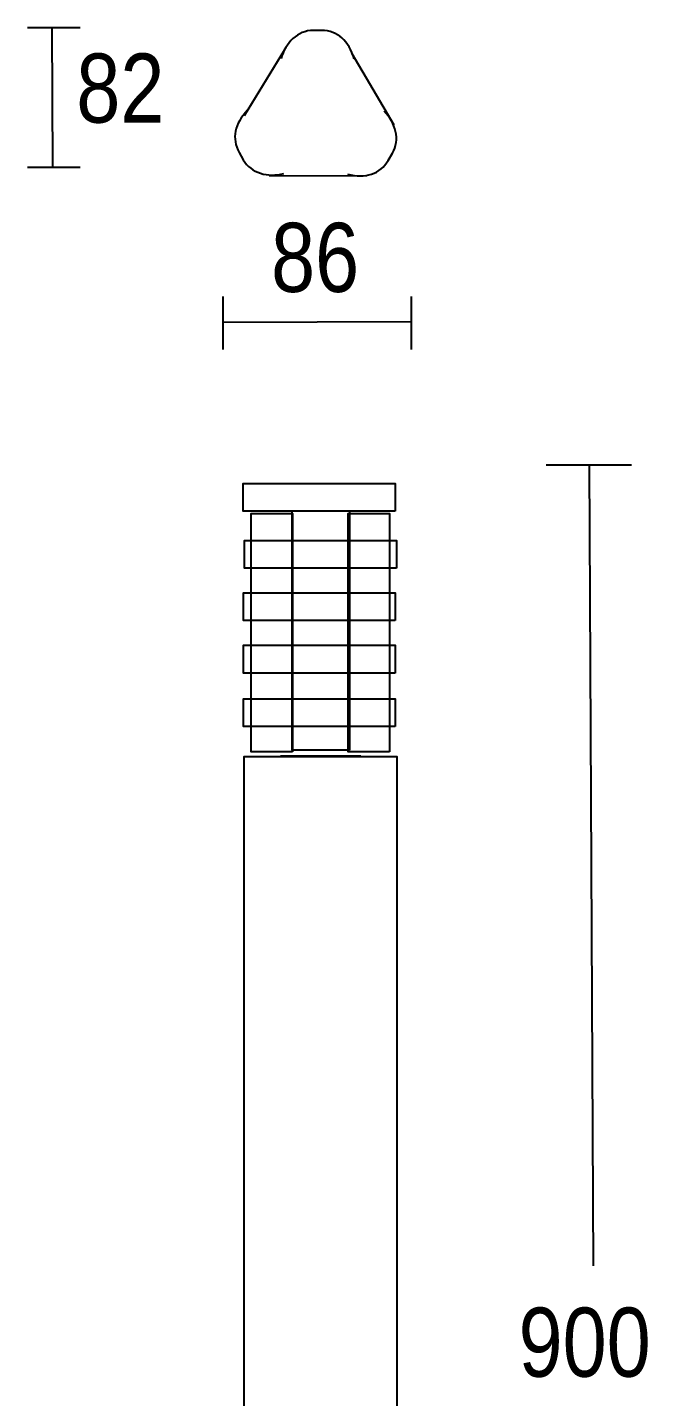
# Model space of a CAD drawing. Extents: x 1 to 62, y 3 to 267.
# Drawn here: x 0.6 to 62.1, y 130.8 to 266.6 of the extents above; entities that cross this region are included whole.
import ezdxf

# ---------------------------------------------------------------- set-up
doc = ezdxf.new("R2010")
doc.units = 0
doc.layers.add('LIVELLO_1', color=160, linetype='Continuous')
doc.styles.add('STD', font='txt')

# ---------------------------------------------------------------- blocks, each defined once
blk = doc.blocks.new('AI9-BLK1')
at = {"layer": 'LIVELLO_1', "color": 7}
for p, q in [((-30.61, 132.93), (-25.37, 132.93)), ((-28.07, 119.17), (-28.14, 132.87)), ((-5.14, 130.72), (-9.11, 124.16)), ((1.53, 130.34), (5.69, 123.26)), ((-30.61, 119.06), (-25.37, 119.06)), ((-6.64, 118.24), (2.99, 118.2)), ((-11.23, 106.23), (-11.23, 101)), ((7.44, 106.23), (7.44, 101)), ((-11.13, 103.7), (7.37, 103.76)), ((20.8, 89.56), (29.26, 89.56)), ((25.5, 10.1), (25.11, 89.52)), ((-5.51, 60.69), (2.43, 60.69))]:
    blk.add_line(p, q, dxfattribs=at)
for points in [[(5.83, 84.94), (-9.21, 84.94), (-9.21, 87.71), (5.83, 87.71)], [(5.83, 84.94), (-9.21, 84.94), (-9.21, 87.71), (5.83, 87.71)], [(-4.32, 61.1), (-8.42, 61.1), (-8.42, 84.72), (-4.32, 84.72)], [(-4.32, 61.1), (-8.42, 61.1), (-8.42, 84.72), (-4.32, 84.72)], [(1.3, 61.27), (-4.37, 61.27), (-4.37, 85), (1.3, 85)], [(1.3, 61.27), (-4.37, 61.27), (-4.37, 85), (1.3, 85)], [(5.27, 61.1), (1.18, 61.1), (1.18, 84.72), (5.27, 84.72)], [(5.27, 61.1), (1.18, 61.1), (1.18, 84.72), (5.27, 84.72)], [(5.96, 79.29), (-9.08, 79.29), (-9.08, 82.06), (5.96, 82.06)], [(5.96, 79.29), (-9.08, 79.29), (-9.08, 82.06), (5.96, 82.06)], [(5.85, 74.1), (-9.2, 74.1), (-9.2, 76.87), (5.85, 76.87)], [(5.85, 74.1), (-9.2, 74.1), (-9.2, 76.87), (5.85, 76.87)], [(5.85, 68.9), (-9.2, 68.9), (-9.2, 71.68), (5.85, 71.68)], [(5.85, 68.9), (-9.2, 68.9), (-9.2, 71.68), (5.85, 71.68)], [(5.85, 63.59), (-9.2, 63.59), (-9.2, 66.36), (5.85, 66.36)], [(5.85, 63.59), (-9.2, 63.59), (-9.2, 66.36), (5.85, 66.36)], [(5.99, -71.64), (-9.11, -71.64), (-9.11, 60.61), (5.99, 60.61)]]:
    blk.add_lwpolyline(points, close=True, dxfattribs=at)
for points in [[(1.76, 129.82), (1.27, 131.58), (0.12, 132.63), (-1.45, 132.63), (-1.45, 132.63), (-2.27, 132.63), (-2.27, 132.63), (-3.83, 132.63), (-5.03, 131.43), (-5.47, 129.82)], [(-8.79, 124.71), (-10.07, 123.4), (-10.4, 121.88), (-9.62, 120.53), (-9.62, 120.53), (-9.21, 119.81), (-9.21, 119.81), (-8.43, 118.46), (-6.8, 118.03), (-5.18, 118.44)], [(1.12, 118.37), (2.89, 117.91), (4.37, 118.39), (5.15, 119.74), (5.15, 119.74), (5.57, 120.45), (5.57, 120.45), (6.35, 121.81), (5.91, 123.44), (4.74, 124.63)]]:
    blk.add_open_spline(points, degree=3, knots=[0, 0, 0, 0, 1, 1, 1, 2, 2, 2, 3, 3, 3, 3], dxfattribs=at)
at = {"layer": 'LIVELLO_1', "color": 7, "char_height": 6.8517, "attachment_point": 1, "style": 'STD'}
for s, insert in [('\\fArial Narrow|b0|i0;\\H6.8517;\\C7;82', (-25.76, 130.34)), ('\\fArial Narrow|b0|i0;\\H6.8517;\\C7;86', (-6.46, 113.55)), ('\\fArial Narrow|b0|i0;\\H6.8517;\\C7;900', (18.07, 5.97))]:
    blk.add_mtext(s, dxfattribs=dict(at, insert=insert))

msp = doc.modelspace()

# ---------------------------------------------------------------- block references
at = {"layer": 'LIVELLO_1', "color": 7}
msp.add_blockref('AI9-BLK1', (31.234011, 133.702606), dxfattribs=at)

doc.saveas('drawing.dxf')
